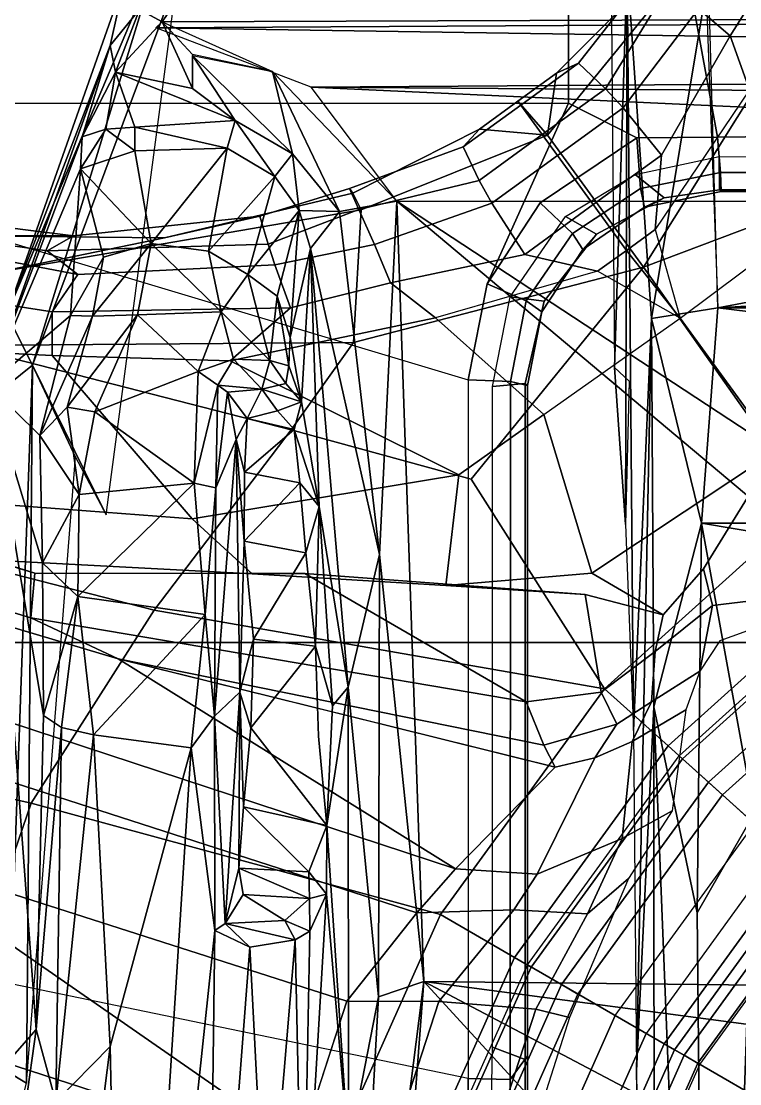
# Model space of a CAD drawing. Extents: x -14.5 to 14.5, y -12.2 to 16.5.
# Drawn here: x -1.69 to -0.916, y 0.532 to 1.675 of the extents above; entities that cross this region are included whole.
import ezdxf

# ---------------------------------------------------------------- set-up
doc = ezdxf.new("R2010")
doc.units = 0
doc.header["$MEASUREMENT"] = 0
for name, color, linetype in [('BASE', 253, 'Continuous'), ('FABRIC', 80, 'Continuous'), ('SEAT-CHASSIS', 253, 'Continuous'), ('SEAT-FRAME', 253, 'Continuous')]:
    doc.layers.add(name, color=color, linetype=linetype)

msp = doc.modelspace()

# ---------------------------------------------------------------- linework, layer by layer
at = {"layer": 'BASE'}
for points in [[(-1.2637, 0.7159, 4.4404), (-12.328, 4.2866, 3.356), (-12.3542, 4.423, 3.4417), (-1.222, 0.7632, 4.5663)], [(-1.5852, 0.9892, 6.0103), (-1.222, 0.7632, 4.5663), (-12.3542, 4.423, 3.4417), (-10.1613, 3.5437, 4.2331)], [(-1.2637, 0.7159, 4.4404), (-1.3389, 0.6206, 4.3723), (-12.3551, 4.1518, 3.3008), (-12.328, 4.2866, 3.356)], [(-1.3935, 0.4528, 4.3723), (-12.4004, 4.0291, 3.2861), (-12.3551, 4.1518, 3.3008), (-1.3389, 0.6206, 4.3723)], [(-1.448, 0.2849, 4.3723), (-12.4358, 3.9033, 3.3008), (-12.4004, 4.0291, 3.2861), (-1.3935, 0.4528, 4.3723)], [(-1.448, 0.2849, 4.3723), (-1.4431, 0.1637, 4.4404), (-12.4931, 3.7783, 3.356), (-12.4358, 3.9033, 3.3008)], [(-1.4372, 0.1008, 4.5663), (-12.5945, 3.6833, 3.4417), (-12.4931, 3.7783, 3.356), (-1.4431, 0.1637, 4.4404)], [(-1.675, 1.0814, 6.3732), (-10.1721, 3.6408, 4.5612), (-10.1351, 3.7122, 4.6754), (-1.7203, 1.0954, 6.5155)], [(-1.4372, 0.1008, 4.5663), (-1.8638, 0.1315, 6.0103), (-10.3036, 3.1057, 4.2331), (-12.5945, 3.6833, 3.4417)], [(-1.675, 1.0814, 6.3732), (-1.6792, 1.0333, 6.2321), (-10.1726, 3.586, 4.4356), (-10.1721, 3.6408, 4.5612)], [(-1.5852, 0.9892, 6.0103), (-10.1613, 3.5437, 4.2331), (-10.1726, 3.586, 4.4356), (-1.6792, 1.0333, 6.2321)], [(-0.9056, 1.6017, 6.638), (-0.9264, 1.6596, 6.6442), (-0.8676, 1.7535, 6.6362), (-0.7933, 1.7979, 6.6151)], [(-0.9264, 1.6596, 6.6442), (-0.9603, 1.6887, 6.6676), (-0.9062, 1.7839, 6.665), (-0.8676, 1.7535, 6.6362)], [(-1.1231, 1.5528, 6.9237), (-0.9915, 1.714, 6.8876), (-1.0054, 1.728, 6.8456), (-1.1133, 1.6196, 6.825)], [(-1.0896, 1.6303, 6.7578), (-1.1133, 1.6196, 6.825), (-1.0054, 1.728, 6.8456), (-1.0094, 1.7327, 6.7811)], [(-1.0896, 1.6303, 6.7578), (-1.0094, 1.7327, 6.7811), (-0.9909, 1.7162, 6.7099), (-1.0607, 1.6027, 6.6925)], [(-1.0415, 1.5823, 6.6704), (-1.0607, 1.6027, 6.6925), (-0.9909, 1.7162, 6.7099), (-0.9603, 1.6887, 6.6676)], [(-0.8529, 1.6774, 7.0036), (-0.9915, 1.714, 6.8876), (-1.1231, 1.5528, 6.9237), (-1.0198, 1.4107, 7.0608)], [(-0.7523, 1.5116, 7.1224), (-0.7429, 1.7124, 7.0473), (-0.8529, 1.6774, 7.0036), (-1.0198, 1.4107, 7.0608)], [(-1.0415, 1.5823, 6.6704), (-0.9603, 1.6887, 6.6676), (-0.9264, 1.6596, 6.6442), (-1.0003, 1.5314, 6.6469)], [(-1.0003, 1.5314, 6.6469), (-0.9264, 1.6596, 6.6442), (-0.9056, 1.6017, 6.638), (-1.0071, 1.4513, 6.6509)], [(-1.1548, 1.5895, 6.825), (-1.1133, 1.6196, 6.825), (-1.0896, 1.6303, 6.7578), (-1.1517, 1.5852, 6.7578)], [(-1.1286, 1.5534, 6.6925), (-1.1517, 1.5852, 6.7578), (-1.0896, 1.6303, 6.7578), (-1.0607, 1.6027, 6.6925)], [(-1.1231, 1.5528, 6.9237), (-1.1133, 1.6196, 6.825), (-1.1548, 1.5895, 6.825), (-1.1231, 1.5528, 6.9237)], [(-1.1286, 1.5534, 6.6925), (-1.0607, 1.6027, 6.6925), (-1.0415, 1.5823, 6.6704), (-1.1122, 1.5309, 6.6704)], [(-1.0071, 1.4513, 6.6509), (-0.98, 1.3559, 6.6776), (-0.8424, 1.4588, 6.6714), (-0.9056, 1.6017, 6.638)], [(-1.1517, 1.5852, 6.7578), (-1.2138, 1.5401, 6.7578), (-1.1963, 1.5593, 6.825), (-1.1548, 1.5895, 6.825)], [(-1.1517, 1.5852, 6.7578), (-1.1286, 1.5534, 6.6925), (-1.1965, 1.504, 6.6925), (-1.2138, 1.5401, 6.7578)], [(-1.1231, 1.5528, 6.9237), (-1.1548, 1.5895, 6.825), (-1.1963, 1.5593, 6.825), (-1.1231, 1.5528, 6.9237)], [(-1.0415, 1.5823, 6.6704), (-1.0003, 1.5314, 6.6469), (-1.0738, 1.478, 6.6469), (-1.1122, 1.5309, 6.6704)], [(-1.336, 1.4955, 6.7811), (-1.3327, 1.4902, 6.8456), (-1.1963, 1.5593, 6.825), (-1.2138, 1.5401, 6.7578)], [(-1.1963, 1.5593, 6.825), (-1.3327, 1.4902, 6.8456), (-1.3237, 1.4726, 6.8876), (-1.1231, 1.5528, 6.9237)], [(-1.0198, 1.4107, 7.0608), (-1.1231, 1.5528, 6.9237), (-1.3237, 1.4726, 6.8876), (-1.3317, 1.3295, 7.0036)], [(-1.1122, 1.5309, 6.6704), (-1.183, 1.4795, 6.6704), (-1.1965, 1.504, 6.6925), (-1.1286, 1.5534, 6.6925)], [(-1.1965, 1.504, 6.6925), (-1.326, 1.4727, 6.7099), (-1.336, 1.4955, 6.7811), (-1.2138, 1.5401, 6.7578)], [(-1.1122, 1.5309, 6.6704), (-1.0738, 1.478, 6.6469), (-1.1473, 1.4245, 6.6469), (-1.183, 1.4795, 6.6704)], [(-1.0738, 1.478, 6.6469), (-1.0003, 1.5314, 6.6469), (-1.0071, 1.4513, 6.6509), (-1.0381, 1.4288, 6.6509)], [(-0.8402, 1.1564, 7.2603), (-0.5822, 1.3054, 7.2603), (-0.7523, 1.5116, 7.1224), (-1.0198, 1.4107, 7.0608)], [(-1.3093, 1.4351, 6.6676), (-1.326, 1.4727, 6.7099), (-1.1965, 1.504, 6.6925), (-1.183, 1.4795, 6.6704)], [(-1.3237, 1.4726, 6.8876), (-1.3327, 1.4902, 6.8456), (-1.5353, 1.4422, 6.831), (-1.717, 1.4051, 6.858)], [(-1.336, 1.4955, 6.7811), (-1.4326, 1.4656, 6.7529), (-1.5353, 1.4422, 6.831), (-1.3327, 1.4902, 6.8456)], [(-1.4237, 1.4356, 6.6848), (-1.4326, 1.4656, 6.7529), (-1.336, 1.4955, 6.7811), (-1.326, 1.4727, 6.7099)], [(-1.1473, 1.4245, 6.6469), (-1.2921, 1.3939, 6.6442), (-1.3093, 1.4351, 6.6676), (-1.183, 1.4795, 6.6704)], [(-1.0381, 1.4288, 6.6509), (-1.0691, 1.4063, 6.6509), (-1.1473, 1.4245, 6.6469), (-1.0738, 1.478, 6.6469)], [(-1.6332, 1.4444, 6.7236), (-1.8684, 1.4737, 6.6973), (-1.8736, 1.4707, 6.7435), (-1.7456, 1.4444, 6.7875)], [(-1.8507, 1.456, 6.6449), (-1.8684, 1.4737, 6.6973), (-1.6332, 1.4444, 6.7236), (-1.6616, 1.4282, 6.674)], [(-1.3237, 1.4726, 6.8876), (-1.717, 1.4051, 6.858), (-1.7533, 1.3264, 6.9168), (-1.3317, 1.3295, 7.0036)], [(-1.6332, 1.4444, 6.7236), (-1.7456, 1.4444, 6.7875), (-1.5353, 1.4422, 6.831), (-1.4326, 1.4656, 6.7529)], [(-1.4237, 1.4356, 6.6848), (-1.6616, 1.4282, 6.674), (-1.6332, 1.4444, 6.7236), (-1.4326, 1.4656, 6.7529)], [(-1.3093, 1.4351, 6.6676), (-1.4166, 1.4131, 6.665), (-1.4237, 1.4356, 6.6848), (-1.326, 1.4727, 6.7099)], [(-1.6286, 1.403, 6.6425), (-1.8616, 1.4472, 6.6204), (-1.8507, 1.456, 6.6449), (-1.6616, 1.4282, 6.674)], [(-0.8765, 1.2134, 6.6877), (-0.98, 1.3559, 6.6776), (-0.8424, 1.4588, 6.6714), (-0.6961, 1.3569, 6.6622)], [(-1.8751, 1.3969, 6.5663), (-1.8616, 1.4472, 6.6204), (-1.6286, 1.403, 6.6425), (-1.6564, 1.3628, 6.605)], [(-1.5353, 1.4422, 6.831), (-1.7456, 1.4444, 6.7875), (-1.7926, 1.4286, 6.8235), (-1.717, 1.4051, 6.858)], [(-1.0071, 1.4513, 6.6509), (-1.0071, 1.4513, 6.6509), (-0.98, 1.3559, 6.6776), (-1.0381, 1.4288, 6.6509)], [(-1.6286, 1.403, 6.6425), (-1.6616, 1.4282, 6.674), (-1.4237, 1.4356, 6.6848), (-1.4166, 1.4131, 6.665)], [(-1.3996, 1.367, 6.6362), (-1.4166, 1.4131, 6.665), (-1.3093, 1.4351, 6.6676), (-1.2921, 1.3939, 6.6442)], [(-1.0691, 1.4063, 6.6509), (-1.2434, 1.3562, 6.638), (-1.2921, 1.3939, 6.6442), (-1.1473, 1.4245, 6.6469)], [(-1.0381, 1.4288, 6.6509), (-0.98, 1.3559, 6.6776), (-1.0691, 1.4063, 6.6509)], [(-1.3996, 1.367, 6.6362), (-1.6564, 1.3628, 6.605), (-1.6286, 1.403, 6.6425), (-1.4166, 1.4131, 6.665)], [(-1.0198, 1.4107, 7.0608), (-1.3317, 1.3295, 7.0036), (-1.399, 1.2357, 7.0473), (-1.2051, 1.1826, 7.1224)], [(-1.0198, 1.4107, 7.0608), (-1.2051, 1.1826, 7.1224), (-1.0616, 0.957, 7.2603), (-0.8402, 1.1564, 7.2603)], [(-1.8648, 1.326, 6.5461), (-1.8751, 1.3969, 6.5663), (-1.6564, 1.3628, 6.605), (-1.6562, 1.3158, 6.5882)], [(-1.2434, 1.3562, 6.638), (-1.1271, 1.252, 6.6714), (-0.98, 1.3559, 6.6776), (-1.0691, 1.4063, 6.6509)], [(-1.4647, 1.31, 6.6151), (-1.3996, 1.367, 6.6362), (-1.2921, 1.3939, 6.6442), (-1.2434, 1.3562, 6.638)], [(-1.4647, 1.31, 6.6151), (-1.6562, 1.3158, 6.5882), (-1.6564, 1.3628, 6.605), (-1.3996, 1.367, 6.6362)], [(-1.2184, 1.1874, 6.658), (-1.4647, 1.31, 6.6151), (-1.2434, 1.3562, 6.638), (-1.1271, 1.252, 6.6714)], [(-1.0754, 1.0813, 6.6622), (-1.1271, 1.252, 6.6714), (-0.98, 1.3559, 6.6776), (-0.8765, 1.2134, 6.6877)], [(-1.399, 1.2357, 7.0473), (-1.3317, 1.3295, 7.0036), (-1.7533, 1.3264, 6.9168)], [(-1.5057, 1.1397, 6.5896), (-1.7533, 1.1584, 6.5345), (-1.8648, 1.326, 6.5461), (-1.6562, 1.3158, 6.5882)], [(-1.399, 1.2357, 7.0473), (-1.7533, 1.3264, 6.9168), (-1.8056, 1.1079, 7.0339), (-1.5466, 1.0416, 7.1126)], [(-1.2184, 1.1874, 6.658), (-1.5057, 1.1397, 6.5896), (-1.6562, 1.3158, 6.5882), (-1.4647, 1.31, 6.6151)], [(-1.0754, 1.0813, 6.6622), (-1.2323, 1.068, 6.637), (-1.2184, 1.1874, 6.658), (-1.1271, 1.252, 6.6714)], [(-1.5466, 1.0416, 7.1126), (-1.0616, 0.957, 7.2603), (-1.2051, 1.1826, 7.1224), (-1.399, 1.2357, 7.0473)], [(-0.9549, 1.0862, 6.5743), (-0.9983, 1.0364, 6.5287), (-1.0754, 1.0813, 6.6622), (-0.8765, 1.2134, 6.6877)], [(-0.7754, 1.0672, 6.4326), (-0.9452, 1.0466, 6.4998), (-0.9549, 1.0862, 6.5743), (-0.8765, 1.2134, 6.6877)], [(-1.4408, 1.0805, 6.5593), (-1.5057, 1.1397, 6.5896), (-1.2184, 1.1874, 6.658), (-1.2323, 1.068, 6.637)], [(-1.4408, 1.0805, 6.5593), (-1.7203, 1.0954, 6.5155), (-1.7533, 1.1584, 6.5345), (-1.5057, 1.1397, 6.5896)], [(-1.0616, 0.957, 7.2603), (-0.9931, 0.8954, 7.4121), (-0.786, 1.0818, 7.4121), (-0.8402, 1.1564, 7.2603)], [(-1.6789, 0.8337, 7.1508), (-1.5466, 1.0416, 7.1126), (-1.8056, 1.1079, 7.0339), (-1.9523, 0.895, 7.085)], [(-1.4408, 1.0805, 6.5593), (-1.3842, 1.0811, 6.4327), (-1.675, 1.0814, 6.3732), (-1.7203, 1.0954, 6.5155)], [(-1.146, 0.943, 6.3801), (-1.6792, 1.0333, 6.2321), (-1.675, 1.0814, 6.3732), (-1.3842, 1.0811, 6.4327)], [(-1.3842, 1.0811, 6.4327), (-1.4408, 1.0805, 6.5593), (-1.2323, 1.068, 6.637), (-1.0825, 1.0583, 6.5611)], [(-1.146, 0.943, 6.3801), (-1.3842, 1.0811, 6.4327), (-1.0825, 1.0583, 6.5611), (-1.0652, 0.9533, 6.406)], [(-0.9983, 1.0364, 6.5287), (-1.0825, 1.0583, 6.5611), (-1.2323, 1.068, 6.637), (-1.0754, 1.0813, 6.6622)], [(-0.9549, 1.0862, 6.5743), (-0.9452, 1.0466, 6.4998), (-1.0069, 0.9971, 6.4631), (-0.9983, 1.0364, 6.5287)], [(-0.9931, 0.8954, 7.4121), (-0.9777, 0.8815, 7.4967), (-0.7738, 1.0651, 7.4967), (-0.786, 1.0818, 7.4121)], [(-0.9812, 0.8847, 6.4892), (-0.7765, 1.0688, 6.4892), (-0.6746, 0.9331, 1.6194), (-0.8548, 0.7709, 1.6194)], [(-0.7738, 1.0651, 7.4967), (-0.9777, 0.8815, 7.4967), (-0.9497, 0.8564, 8.5731), (-0.7517, 1.0347, 8.5731)], [(-0.9376, 1.0085, 6.3886), (-0.9589, 0.9758, 6.3257), (-0.9452, 1.0466, 6.4998), (-0.7754, 1.0672, 6.4326)], [(-0.9983, 1.0364, 6.5287), (-1.0069, 0.9971, 6.4631), (-1.0652, 0.9533, 6.406), (-1.0825, 1.0583, 6.5611)], [(-1.5466, 1.0416, 7.1126), (-1.6789, 0.8337, 7.1508), (-1.2382, 0.7139, 7.2603), (-1.0616, 0.957, 7.2603)], [(-0.9589, 0.9758, 6.3257), (-1.0111, 0.9429, 6.243), (-1.0069, 0.9971, 6.4631), (-0.9452, 1.0466, 6.4998)], [(-1.5852, 0.9892, 6.0103), (-1.6792, 1.0333, 6.2321), (-1.146, 0.943, 6.3801), (-1.127, 0.8962, 6.148)], [(-0.9497, 0.8564, 8.5731), (-0.9346, 0.8427, 8.6188), (-0.7397, 1.0182, 8.6188), (-0.7517, 1.0347, 8.5731)], [(-0.9346, 0.8427, 8.6188), (-0.9001, 0.8116, 8.6376), (-0.7124, 0.9806, 8.6376), (-0.7397, 1.0182, 8.6188)], [(-1.0484, 0.919, 6.2121), (-1.0652, 0.9533, 6.406), (-1.0069, 0.9971, 6.4631), (-1.0111, 0.9429, 6.243)], [(-1.35, 0.9309, 5.9211), (-1.1149, 0.8726, 5.8318), (-1.222, 0.7632, 4.5663), (-1.5852, 0.9892, 6.0103)], [(-1.5852, 0.9892, 6.0103), (-1.127, 0.8962, 6.148), (-1.1149, 0.8726, 5.8318)], [(-1.0111, 0.9429, 6.243), (-0.9589, 0.9758, 6.3257), (-0.9741, 0.9344, 5.9654), (-1.0317, 0.9001, 5.8184)], [(-1.2382, 0.7139, 7.2603), (-1.1584, 0.6678, 7.4121), (-0.9931, 0.8954, 7.4121), (-1.0616, 0.957, 7.2603)], [(-1.0484, 0.919, 6.2121), (-1.127, 0.8962, 6.148), (-1.146, 0.943, 6.3801), (-1.0652, 0.9533, 6.406)], [(-1.0111, 0.9429, 6.243), (-1.0317, 0.9001, 5.8184), (-1.072, 0.8827, 5.8356), (-1.0484, 0.919, 6.2121)], [(-1.0426, 0.796, 4.5214), (-1.0317, 0.9001, 5.8184), (-0.9741, 0.9344, 5.9654), (-0.9889, 0.8255, 4.4713)], [(-1.127, 0.8962, 6.148), (-1.0484, 0.919, 6.2121), (-1.072, 0.8827, 5.8356), (-1.1149, 0.8726, 5.8318)], [(-1.6789, 0.8337, 7.1508), (-1.9523, 0.895, 7.085), (-2.0197, 0.7853, 7.0973), (-1.7255, 0.6986, 7.1668)], [(-1.1584, 0.6678, 7.4121), (-1.1405, 0.6574, 7.4967), (-0.9777, 0.8815, 7.4967), (-0.9931, 0.8954, 7.4121)], [(-1.0426, 0.796, 4.5214), (-1.134, 0.7575, 4.5476), (-1.072, 0.8827, 5.8356), (-1.0317, 0.9001, 5.8184)], [(-1.072, 0.8827, 5.8356), (-1.134, 0.7575, 4.5476), (-1.222, 0.7632, 4.5663), (-1.1149, 0.8726, 5.8318)], [(-0.9812, 0.8847, 6.4892), (-0.8548, 0.7709, 1.6194), (-0.9973, 0.5747, 1.6194), (-1.1446, 0.6598, 6.4892)], [(-1.1405, 0.6574, 7.4967), (-1.1079, 0.6386, 8.5731), (-0.9497, 0.8564, 8.5731), (-0.9777, 0.8815, 7.4967)], [(-1.1079, 0.6386, 8.5731), (-1.0903, 0.6284, 8.6188), (-0.9346, 0.8427, 8.6188), (-0.9497, 0.8564, 8.5731)], [(-1.0903, 0.6284, 8.6188), (-1.0501, 0.6052, 8.6376), (-0.9001, 0.8116, 8.6376), (-0.9346, 0.8427, 8.6188)], [(-1.7255, 0.6986, 7.1668), (-1.3589, 0.4443, 7.2603), (-1.2382, 0.7139, 7.2603), (-1.6789, 0.8337, 7.1508)], [(-1.0426, 0.796, 4.5214), (-0.9889, 0.8255, 4.4713), (-1.0357, 0.7526, 4.3248), (-1.0799, 0.7147, 4.3258)], [(-1.0169, 0.5861, 8.6376), (-1.0501, 0.6052, 8.6376), (-0.9001, 0.8116, 8.6376), (-0.8717, 0.7861, 8.6376)], [(-1.0799, 0.7147, 4.3258), (-1.1593, 0.7192, 4.4426), (-1.134, 0.7575, 4.5476), (-1.0426, 0.796, 4.5214)], [(-0.976, 0.5625, 8.618), (-0.8365, 0.7544, 8.618), (-0.8717, 0.7861, 8.6376), (-1.0169, 0.5861, 8.6376)], [(-0.8548, 0.7709, 1.6194), (-0.8453, 0.7623, 1.5908), (-0.9863, 0.5684, 1.5908), (-0.9973, 0.5747, 1.6194)], [(-1.222, 0.7632, 4.5663), (-1.134, 0.7575, 4.5476), (-1.1593, 0.7192, 4.4426), (-1.2637, 0.7159, 4.4404)], [(-0.8453, 0.7623, 1.5908), (-0.8238, 0.7429, 1.5791), (-0.9611, 0.5539, 1.5791), (-0.9863, 0.5684, 1.5908)], [(-1.1355, 0.6121, 4.2679), (-1.0799, 0.7147, 4.3258), (-1.0357, 0.7526, 4.3248), (-1.0993, 0.603, 4.2047)], [(-0.959, 0.5527, 8.5707), (-0.822, 0.7413, 8.5707), (-0.8365, 0.7544, 8.618), (-0.976, 0.5625, 8.618)], [(-0.7558, 0.6817, 1.5791), (-0.8819, 0.5081, 1.5791), (-0.9611, 0.5539, 1.5791), (-0.8238, 0.7429, 1.5791)], [(-1.3589, 0.4443, 7.2603), (-1.2712, 0.4158, 7.4121), (-1.1584, 0.6678, 7.4121), (-1.2382, 0.7139, 7.2603)], [(-1.3389, 0.6206, 4.3723), (-1.2637, 0.7159, 4.4404), (-1.1593, 0.7192, 4.4426), (-1.2399, 0.6203, 4.3635)], [(-1.0799, 0.7147, 4.3258), (-1.1355, 0.6121, 4.2679), (-1.2399, 0.6203, 4.3635), (-1.1593, 0.7192, 4.4426)], [(-1.3589, 0.4443, 7.2603), (-1.7255, 0.6986, 7.1668), (-1.8066, 0.4491, 7.1668), (-1.3589, 0.4443, 7.2603)], [(-1.2712, 0.4158, 7.4121), (-1.2515, 0.4094, 7.4967), (-1.1405, 0.6574, 7.4967), (-1.1584, 0.6678, 7.4121)], [(-1.256, 0.4109, 6.4892), (-1.1446, 0.6598, 6.4892), (-0.9973, 0.5747, 1.6194), (-1.0948, 0.3557, 1.6194)], [(-1.1405, 0.6574, 7.4967), (-1.2515, 0.4094, 7.4967), (-1.2163, 0.3952, 8.5731), (-1.1079, 0.6386, 8.5731)], [(-1.2163, 0.3952, 8.5731), (-1.1969, 0.3889, 8.6188), (-1.0903, 0.6284, 8.6188), (-1.1079, 0.6386, 8.5731)], [(-1.3267, 0.3531, 4.3635), (-1.407, 0.4111, 4.3723), (-1.3389, 0.6206, 4.3723), (-1.2399, 0.6203, 4.3635)], [(-1.3267, 0.3531, 4.3635), (-1.2399, 0.6203, 4.3635), (-1.1355, 0.6121, 4.2679), (-1.2375, 0.2984, 4.2679)], [(-1.1969, 0.3889, 8.6188), (-1.1528, 0.3746, 8.6376), (-1.0501, 0.6052, 8.6376), (-1.0903, 0.6284, 8.6188)], [(-1.201, 0.2839, 4.2047), (-1.2375, 0.2984, 4.2679), (-1.1355, 0.6121, 4.2679), (-1.0993, 0.603, 4.2047)], [(-1.1528, 0.3746, 8.6376), (-1.1164, 0.3627, 8.6376), (-1.0169, 0.5861, 8.6376), (-1.0501, 0.6052, 8.6376)], [(-1.0714, 0.3481, 8.618), (-0.976, 0.5625, 8.618), (-1.0169, 0.5861, 8.6376), (-1.1164, 0.3627, 8.6376)], [(-0.9973, 0.5747, 1.6194), (-0.9863, 0.5684, 1.5908), (-1.0827, 0.3518, 1.5908), (-1.0948, 0.3557, 1.6194)], [(-0.9863, 0.5684, 1.5908), (-0.9611, 0.5539, 1.5791), (-1.0551, 0.3428, 1.5791), (-1.0827, 0.3518, 1.5908)], [(-1.0528, 0.3421, 8.5707), (-0.959, 0.5527, 8.5707), (-0.976, 0.5625, 8.618), (-1.0714, 0.3481, 8.618)], [(-0.9681, 0.3146, 1.5791), (-1.0551, 0.3428, 1.5791), (-0.9611, 0.5539, 1.5791), (-0.8819, 0.5081, 1.5791)]]:
    msp.add_3dface(points, dxfattribs=at)
at = {"layer": 'FABRIC'}
for points in [[(-8.9334, 2.4369, 19.7693), (-9.103, 1.0067, 19.8925), (9.103, 1.0067, 19.8925), (8.9334, 2.4369, 19.7693)], [(-9.1419, -0.2199, 20), (9.1419, -0.2199, 20), (9.103, 1.0067, 19.8925), (-9.103, 1.0067, 19.8925)]]:
    msp.add_3dface(points, dxfattribs=at)
at = {"layer": 'SEAT-CHASSIS'}
for points in [[(-1.7051, 1.3603, 12.4118), (-1.6776, 1.3052, 12.4459), (-1.5431, 1.7427, 12.3786)], [(-1.7051, 1.3603, 12.4118), (-1.5431, 1.7427, 12.3786), (-1.5779, 1.7203, 12.352)], [(-1.5218, 1.7216, 12.3894), (-1.5431, 1.7427, 12.3786), (-1.6776, 1.3052, 12.4459)], [(-1.7051, 1.3603, 12.4118), (-1.5779, 1.7203, 12.352), (-1.5939, 1.6494, 12.0894)], [(-1.5218, 1.7216, 12.3894), (-1.6776, 1.3052, 12.4459), (-1.5981, 1.144, 12.4695)], [(-1.5939, 1.6494, 12.0894), (-1.5779, 1.7203, 12.352), (-1.5622, 1.6882, 12.0792)], [(-1.5148, 1.7088, 12.0908), (-1.538, 1.6748, 12.0634), (-1.5622, 1.6882, 12.0792)], [(-1.5148, 1.7088, 12.0908), (1.5305, 1.686, 12.0642), (-1.538, 1.6748, 12.0634)], [(-1.5622, 1.6882, 12.0792), (-1.5882, 1.6206, 12.0639), (-1.5939, 1.6494, 12.0894)], [(-1.5622, 1.6882, 12.0792), (-1.538, 1.6748, 12.0634), (-1.5882, 1.6206, 12.0639)], [(-1.5445, 1.6683, 12.0616), (1.5305, 1.686, 12.0642), (1.4208, 1.6233, 12.0609)], [(-1.538, 1.6748, 12.0634), (1.5305, 1.686, 12.0642), (-1.5445, 1.6683, 12.0616)], [(-1.5882, 1.6206, 12.0639), (-1.538, 1.6748, 12.0634), (-1.5051, 1.603, 12.0543)], [(-1.538, 1.6748, 12.0634), (-1.4191, 1.6213, 12.0608), (-1.5051, 1.6395, 12.0609)], [(-1.5051, 1.6395, 12.0609), (-1.5051, 1.603, 12.0543), (-1.538, 1.6748, 12.0634)], [(1.4208, 1.6233, 12.0609), (-1.3776, 1.6044, 12.0608), (-1.5445, 1.6683, 12.0616)], [(-1.725, 1.2839, 12.1054), (-1.5939, 1.6494, 12.0894), (-1.624, 1.551, 12.0444)], [(-1.5939, 1.6494, 12.0894), (-1.725, 1.2839, 12.1054), (-1.7051, 1.3603, 12.4118)], [(-1.5939, 1.6494, 12.0894), (-1.5882, 1.6206, 12.0639), (-1.624, 1.551, 12.0444)], [(-1.3977, 1.5327, 12.0373), (-1.5051, 1.6386, 12.0607), (-1.4191, 1.6213, 12.0608)], [(-1.5051, 1.6386, 12.0607), (-1.4592, 1.5685, 12.0379), (-1.5051, 1.603, 12.0543)], [(-1.3977, 1.5327, 12.0373), (-1.4592, 1.5685, 12.0379), (-1.5051, 1.6386, 12.0607)], [(-1.5984, 1.5592, 12.0283), (-1.624, 1.551, 12.0444), (-1.5882, 1.6206, 12.0639)], [(-1.5882, 1.6206, 12.0639), (-1.5674, 1.5615, 12.026), (-1.5984, 1.5592, 12.0283)], [(-1.5882, 1.6206, 12.0639), (-1.4592, 1.5685, 12.0379), (-1.5674, 1.5615, 12.026)], [(-1.5051, 1.603, 12.0543), (-1.4592, 1.5685, 12.0379), (-1.5882, 1.6206, 12.0639)], [(-1.2852, 1.4818, 12.0608), (-1.3468, 1.4708, 12.0425), (-1.4191, 1.6213, 12.0608)], [(-1.3977, 1.5327, 12.0373), (-1.4191, 1.6213, 12.0608), (-1.3468, 1.4708, 12.0425)], [(-1.3776, 1.6044, 12.0608), (1.4208, 1.6233, 12.0609), (1.3913, 1.5848, 12.0583)], [(1.3913, 1.5848, 12.0583), (1.3129, 1.4802, 12.059), (-1.3776, 1.6044, 12.0608)], [(-1.2852, 1.4818, 12.0608), (-1.3776, 1.6044, 12.0608), (1.3129, 1.4802, 12.059)], [(-1.5674, 1.5615, 12.026), (-1.4592, 1.5685, 12.0379), (-1.468, 1.5387, 11.9984)], [(-1.4592, 1.5685, 12.0379), (-1.4166, 1.5082, 11.9977), (-1.468, 1.5387, 11.9984)], [(-1.4166, 1.5082, 11.9977), (-1.4592, 1.5685, 12.0379), (-1.3977, 1.5327, 12.0373)], [(-1.6257, 1.5165, 11.9822), (-1.5984, 1.5592, 12.0283), (-1.5674, 1.5361, 11.9715)], [(-1.5984, 1.5592, 12.0283), (-1.6257, 1.5165, 11.9822), (-1.624, 1.551, 12.0444)], [(-1.5674, 1.5615, 12.026), (-1.5674, 1.5361, 11.9715), (-1.5984, 1.5592, 12.0283)], [(-1.5674, 1.5361, 11.9715), (-1.5674, 1.5615, 12.026), (-1.468, 1.5387, 11.9984)], [(-1.725, 1.2839, 12.1054), (-1.624, 1.551, 12.0444), (-1.6257, 1.5165, 11.9822)], [(-1.6257, 1.5165, 11.9822), (-1.5674, 1.5361, 11.9715), (-1.5498, 1.4362, 11.3064)], [(-1.5674, 1.5361, 11.9715), (-1.468, 1.5387, 11.9984), (-1.5498, 1.4362, 11.3064)], [(-1.468, 1.5387, 11.9984), (-1.488, 1.428, 11.3097), (-1.5498, 1.4362, 11.3064)], [(-1.4166, 1.5082, 11.9977), (-1.488, 1.428, 11.3097), (-1.468, 1.5387, 11.9984)], [(-1.4166, 1.5082, 11.9977), (-1.3977, 1.5327, 12.0373), (-1.3903, 1.4716, 11.9937)], [(-1.3468, 1.4708, 12.0425), (-1.3903, 1.4716, 11.9937), (-1.3977, 1.5327, 12.0373)], [(-1.6257, 1.5165, 11.9822), (-1.6365, 1.3588, 11.2606), (-1.725, 1.2839, 12.1054)], [(-1.6011, 1.4216, 11.3146), (-1.6365, 1.3588, 11.2606), (-1.6257, 1.5165, 11.9822)], [(-1.6011, 1.4216, 11.3146), (-1.6257, 1.5165, 11.9822), (-1.5498, 1.4362, 11.3064)], [(-1.4166, 1.5082, 11.9977), (-1.4458, 1.4029, 11.3132), (-1.488, 1.428, 11.3097)], [(-1.4166, 1.5082, 11.9977), (-1.3903, 1.4716, 11.9937), (-1.4458, 1.4029, 11.3132)], [(-1.3037, 1.1015, 12.0451), (-1.3468, 1.4708, 12.0425), (-1.2852, 1.4818, 12.0608)], [(-1.3037, 1.1015, 12.0451), (-1.2852, 1.4818, 12.0608), (-1.2562, 0.642, 12.0589)], [(1.3129, 1.4802, 12.059), (-0.0698, 0.6839, 12.0609), (-1.2852, 1.4818, 12.0608)], [(-0.2719, 0.6313, 12.0609), (-1.2562, 0.642, 12.0589), (-1.2852, 1.4818, 12.0608)], [(-0.2719, 0.6313, 12.0609), (-1.2852, 1.4818, 12.0608), (-0.0698, 0.6839, 12.0609)], [(-1.414, 1.3795, 11.3836), (-1.4458, 1.4029, 11.3132), (-1.3903, 1.4716, 11.9937)], [(-1.414, 1.3795, 11.3836), (-1.3903, 1.4716, 11.9937), (-1.3999, 1.335, 11.3901)], [(-1.3903, 1.4716, 11.9937), (-1.3781, 1.4308, 11.9891), (-1.3999, 1.335, 11.3901)], [(-1.3903, 1.4716, 11.9937), (-1.3468, 1.4708, 12.0425), (-1.3781, 1.4308, 11.9891)], [(-1.3037, 1.1015, 12.0451), (-1.3781, 1.4308, 11.9891), (-1.3468, 1.4708, 12.0425)], [(-1.6129, 1.3581, 11.1842), (-1.6011, 1.4216, 11.3146), (-1.5498, 1.4362, 11.3064)], [(-1.5498, 1.4362, 11.3064), (-1.5644, 1.3595, 11.1606), (-1.6129, 1.3581, 11.1842)], [(-1.5498, 1.4362, 11.3064), (-1.4742, 1.3625, 11.1889), (-1.5644, 1.3595, 11.1606)], [(-1.4742, 1.3625, 11.1889), (-1.5498, 1.4362, 11.3064), (-1.488, 1.428, 11.3097)], [(-1.3781, 1.4308, 11.9891), (-1.388, 1.2657, 11.5243), (-1.3999, 1.335, 11.3901)], [(-1.388, 1.2657, 11.5243), (-1.3781, 1.4308, 11.9891), (-1.3687, 1.1531, 11.6866)], [(-1.3781, 1.4308, 11.9891), (-1.3375, 0.9586, 11.9857), (-1.3687, 1.1531, 11.6866)], [(-1.3781, 1.4308, 11.9891), (-1.3037, 1.1015, 12.0451), (-1.3375, 0.9586, 11.9857)], [(-1.6365, 1.3588, 11.2606), (-1.6011, 1.4216, 11.3146), (-1.6129, 1.3581, 11.1842)], [(-1.4458, 1.4029, 11.3132), (-1.4742, 1.3625, 11.1889), (-1.488, 1.428, 11.3097)], [(-1.4458, 1.4029, 11.3132), (-1.4221, 1.3104, 11.202), (-1.4742, 1.3625, 11.1889)], [(-1.4221, 1.3104, 11.202), (-1.4458, 1.4029, 11.3132), (-1.414, 1.3795, 11.3836)], [(-1.4221, 1.3104, 11.202), (-1.414, 1.3795, 11.3836), (-1.4014, 1.3044, 11.2971)], [(-1.414, 1.3795, 11.3836), (-1.4003, 1.3361, 11.39), (-1.4014, 1.3044, 11.2971)], [(-1.5644, 1.3595, 11.1606), (-1.4742, 1.3625, 11.1889), (-1.499, 1.2983, 11.1033)], [(-1.4742, 1.3625, 11.1889), (-1.461, 1.3117, 11.1443), (-1.499, 1.2983, 11.1033)], [(-1.4742, 1.3625, 11.1889), (-1.4221, 1.3104, 11.202), (-1.461, 1.3117, 11.1443)], [(-1.6694, 1.2294, 11.1137), (-1.725, 1.2839, 12.1054), (-1.6365, 1.3588, 11.2606)], [(-1.6776, 1.3052, 12.4459), (-1.7051, 1.3603, 12.4118), (-1.7034, 1.2845, 12.4261)], [(-1.6694, 1.2294, 11.1137), (-1.6365, 1.3588, 11.2606), (-1.6129, 1.3581, 11.1842)], [(-1.6129, 1.3581, 11.1842), (-1.6403, 1.26, 11.0905), (-1.6694, 1.2294, 11.1137)], [(-1.6403, 1.26, 11.0905), (-1.6129, 1.3581, 11.1842), (-1.5644, 1.3595, 11.1606)], [(-1.6403, 1.26, 11.0905), (-1.5644, 1.3595, 11.1606), (-1.6104, 1.2551, 11.0675)], [(-1.499, 1.2983, 11.1033), (-1.6104, 1.2551, 11.0675), (-1.5644, 1.3595, 11.1606)], [(-1.4014, 1.3044, 11.2971), (-1.3999, 1.335, 11.3901), (-1.388, 1.2657, 11.5243)], [(-1.6841, 0.5326, 12.3706), (-1.6776, 1.3052, 12.4459), (-1.7046, 0.5449, 12.3556)], [(-1.7034, 1.2845, 12.4261), (-1.7046, 0.5449, 12.3556), (-1.6776, 1.3052, 12.4459)], [(-1.6841, 0.5326, 12.3706), (-1.6311, 1.2063, 12.4584), (-1.6776, 1.3052, 12.4459)], [(-1.5981, 1.144, 12.4695), (-1.6776, 1.3052, 12.4459), (-1.6311, 1.2063, 12.4584)], [(-1.478, 1.2837, 11.1107), (-1.499, 1.2983, 11.1033), (-1.461, 1.3117, 11.1443)], [(-1.4305, 1.2793, 11.2268), (-1.478, 1.2837, 11.1107), (-1.461, 1.3117, 11.1443)], [(-1.4221, 1.3104, 11.202), (-1.4305, 1.2793, 11.2268), (-1.461, 1.3117, 11.1443)], [(-1.4305, 1.2793, 11.2268), (-1.4221, 1.3104, 11.202), (-1.4048, 1.2857, 11.2949)], [(-1.4014, 1.3044, 11.2971), (-1.4048, 1.2857, 11.2949), (-1.4221, 1.3104, 11.202)], [(-1.4048, 1.2857, 11.2949), (-1.4014, 1.3044, 11.2971), (-1.388, 1.2657, 11.5243)], [(-1.499, 1.2983, 11.1033), (-1.5033, 1.1781, 11.0223), (-1.6104, 1.2551, 11.0675)], [(-1.499, 1.2983, 11.1033), (-1.478, 1.2837, 11.1107), (-1.5033, 1.1781, 11.0223)], [(-1.7322, 0.5237, 12.1538), (-1.725, 1.2839, 12.1054), (-1.6736, 0.5904, 11.1661)], [(-1.6736, 0.5904, 11.1661), (-1.725, 1.2839, 12.1054), (-1.6658, 0.9282, 11.0424)], [(-1.6658, 0.9282, 11.0424), (-1.725, 1.2839, 12.1054), (-1.6668, 1.0925, 11.0501)], [(-1.6668, 1.0925, 11.0501), (-1.725, 1.2839, 12.1054), (-1.6694, 1.2294, 11.1137)], [(-1.5033, 1.1781, 11.0223), (-1.478, 1.2837, 11.1107), (-1.4802, 1.1731, 11.0397)], [(-1.4676, 1.2763, 11.1493), (-1.4802, 1.1731, 11.0397), (-1.478, 1.2837, 11.1107)], [(-1.478, 1.2837, 11.1107), (-1.4305, 1.2793, 11.2268), (-1.4676, 1.2763, 11.1493)], [(-1.4305, 1.2793, 11.2268), (-1.4048, 1.2857, 11.2949), (-1.388, 1.2657, 11.5243)], [(-1.4802, 1.1731, 11.0397), (-1.4676, 1.2763, 11.1493), (-1.4582, 1.2252, 11.5455)], [(-1.4676, 1.2763, 11.1493), (-1.4305, 1.2793, 11.2268), (-1.4462, 1.2477, 11.5107)], [(-1.4676, 1.2763, 11.1493), (-1.4462, 1.2477, 11.5107), (-1.4582, 1.2252, 11.5455)], [(-1.4305, 1.2793, 11.2268), (-1.4138, 1.2561, 11.4634), (-1.4462, 1.2477, 11.5107)], [(-1.388, 1.2657, 11.5243), (-1.4138, 1.2561, 11.4634), (-1.4305, 1.2793, 11.2268)], [(-1.6694, 1.2294, 11.1137), (-1.6403, 1.26, 11.0905), (-1.6272, 1.166, 11.0252)], [(-1.6272, 1.166, 11.0252), (-1.6403, 1.26, 11.0905), (-1.6104, 1.2551, 11.0675)], [(-1.4138, 1.2561, 11.4634), (-1.388, 1.2657, 11.5243), (-1.3959, 1.2359, 11.5536)], [(-1.3687, 1.1531, 11.6866), (-1.3959, 1.2359, 11.5536), (-1.388, 1.2657, 11.5243)], [(-1.6104, 1.2551, 11.0675), (-1.5033, 1.1781, 11.0223), (-1.6272, 1.166, 11.0252)], [(-1.4462, 1.2477, 11.5107), (-1.4493, 1.1902, 11.6145), (-1.4582, 1.2252, 11.5455)], [(-1.4462, 1.2477, 11.5107), (-1.3959, 1.2359, 11.5536), (-1.4493, 1.1902, 11.6145)], [(-1.4138, 1.2561, 11.4634), (-1.3959, 1.2359, 11.5536), (-1.4462, 1.2477, 11.5107)], [(-1.3959, 1.2359, 11.5536), (-1.3897, 1.1785, 11.6324), (-1.4493, 1.1902, 11.6145)], [(-1.3687, 1.1531, 11.6866), (-1.3897, 1.1785, 11.6324), (-1.3959, 1.2359, 11.5536)], [(-1.6668, 1.0925, 11.0501), (-1.6694, 1.2294, 11.1137), (-1.6272, 1.166, 11.0252)], [(-1.4582, 1.2252, 11.5455), (-1.4544, 0.9532, 11.6891), (-1.4814, 0.9275, 11.004)], [(-1.4582, 1.2252, 11.5455), (-1.4814, 0.9275, 11.004), (-1.4802, 1.1731, 11.0397)], [(-1.4497, 1.1159, 11.6732), (-1.4544, 0.9532, 11.6891), (-1.4582, 1.2252, 11.5455)], [(-1.4493, 1.1902, 11.6145), (-1.4497, 1.1159, 11.6732), (-1.4582, 1.2252, 11.5455)], [(-1.4497, 1.1159, 11.6732), (-1.4493, 1.1902, 11.6145), (-1.3897, 1.1785, 11.6324)], [(-1.6288, 1.0562, 10.9968), (-1.5033, 1.1781, 11.0223), (-1.4914, 1.0368, 10.9915)], [(-1.5033, 1.1781, 11.0223), (-1.6288, 1.0562, 10.9968), (-1.6272, 1.166, 11.0252)], [(-1.4914, 1.0368, 10.9915), (-1.5033, 1.1781, 11.0223), (-1.4802, 1.1731, 11.0397)], [(-1.4497, 1.1159, 11.6732), (-1.3897, 1.1785, 11.6324), (-1.3833, 1.1031, 11.6842)], [(-1.3897, 1.1785, 11.6324), (-1.3687, 1.1531, 11.6866), (-1.3833, 1.1031, 11.6842)], [(-1.4802, 1.1731, 11.0397), (-1.4814, 0.9275, 11.004), (-1.4914, 1.0368, 10.9915)], [(-1.6272, 1.166, 11.0252), (-1.6288, 1.0562, 10.9968), (-1.6668, 1.0925, 11.0501)], [(-1.3729, 1.0028, 11.7075), (-1.3833, 1.1031, 11.6842), (-1.3687, 1.1531, 11.6866)], [(-1.3544, 0.9385, 11.7257), (-1.3729, 1.0028, 11.7075), (-1.3687, 1.1531, 11.6866)], [(-1.3687, 1.1531, 11.6866), (-1.3375, 0.9586, 11.9857), (-1.3544, 0.9385, 11.7257)], [(-1.4544, 0.9532, 11.6891), (-1.4497, 1.1159, 11.6732), (-1.4397, 1.0103, 11.7064)], [(-1.4397, 1.0103, 11.7064), (-1.4497, 1.1159, 11.6732), (-1.3833, 1.1031, 11.6842)], [(-1.3729, 1.0028, 11.7075), (-1.4397, 1.0103, 11.7064), (-1.3833, 1.1031, 11.6842)], [(-1.3049, 0.6254, 12.0308), (-1.3375, 0.9586, 11.9857), (-1.3037, 1.1015, 12.0451)], [(-1.2562, 0.642, 12.0589), (-1.3049, 0.6254, 12.0308), (-1.3037, 1.1015, 12.0451)], [(-1.6658, 0.9282, 11.0424), (-1.6668, 1.0925, 11.0501), (-1.6288, 1.0562, 10.9968)], [(-1.6462, 0.9154, 11.0151), (-1.6658, 0.9282, 11.0424), (-1.6288, 1.0562, 10.9968)], [(-1.6288, 1.0562, 10.9968), (-1.6119, 0.9073, 10.9942), (-1.6462, 0.9154, 11.0151)], [(-1.4914, 1.0368, 10.9915), (-1.6119, 0.9073, 10.9942), (-1.6288, 1.0562, 10.9968)], [(-1.4914, 1.0368, 10.9915), (-1.5066, 0.8935, 10.9953), (-1.6119, 0.9073, 10.9942)], [(-1.5066, 0.8935, 10.9953), (-1.4914, 1.0368, 10.9915), (-1.4814, 0.9275, 11.004)], [(-1.4423, 0.915, 11.6923), (-1.4544, 0.9532, 11.6891), (-1.4397, 1.0103, 11.7064)], [(-1.4423, 0.915, 11.6923), (-1.4397, 1.0103, 11.7064), (-1.3729, 1.0028, 11.7075)], [(-1.4814, 0.9275, 11.004), (-1.4544, 0.9532, 11.6891), (-1.4701, 0.7043, 11.0962)], [(-1.4701, 0.7043, 11.0962), (-1.4544, 0.9532, 11.6891), (-1.4553, 0.7639, 11.5539)], [(-1.4553, 0.7639, 11.5539), (-1.4544, 0.9532, 11.6891), (-1.4504, 0.83, 11.6425)], [(-1.4504, 0.83, 11.6425), (-1.4544, 0.9532, 11.6891), (-1.4423, 0.915, 11.6923)], [(-1.3375, 0.9586, 11.9857), (-1.3372, 0.4602, 11.9895), (-1.3605, 0.8097, 11.6403)], [(-1.3375, 0.9586, 11.9857), (-1.3605, 0.8097, 11.6403), (-1.3544, 0.9385, 11.7257)], [(-1.3375, 0.9586, 11.9857), (-1.3049, 0.6254, 12.0308), (-1.3372, 0.4602, 11.9895)], [(-1.6736, 0.5904, 11.1661), (-1.6658, 0.9282, 11.0424), (-1.6462, 0.9154, 11.0151)], [(-1.4814, 0.9275, 11.004), (-1.481, 0.6969, 11.0757), (-1.5066, 0.8935, 10.9953)], [(-1.4701, 0.7043, 11.0962), (-1.481, 0.6969, 11.0757), (-1.4814, 0.9275, 11.004)], [(-1.6462, 0.9154, 11.0151), (-1.6522, 0.5124, 11.155), (-1.6736, 0.5904, 11.1661)], [(-1.6119, 0.9073, 10.9942), (-1.6522, 0.5124, 11.155), (-1.6462, 0.9154, 11.0151)], [(-1.4423, 0.915, 11.6923), (-1.3605, 0.8097, 11.6403), (-1.4504, 0.83, 11.6425)], [(-1.5939, 0.5721, 11.1122), (-1.6522, 0.5124, 11.155), (-1.6119, 0.9073, 10.9942)], [(-1.5939, 0.5721, 11.1122), (-1.6119, 0.9073, 10.9942), (-1.5066, 0.8935, 10.9953)], [(-1.5066, 0.8935, 10.9953), (-1.5774, -0.2115, 11.4064), (-1.5939, 0.5721, 11.1122)], [(-1.5066, 0.8935, 10.9953), (-1.481, 0.6969, 11.0757), (-1.5774, -0.2115, 11.4064)], [(-1.4553, 0.7639, 11.5539), (-1.4504, 0.83, 11.6425), (-1.3801, 0.7601, 11.5622)], [(-1.4504, 0.83, 11.6425), (-1.3605, 0.8097, 11.6403), (-1.3801, 0.7601, 11.5622)], [(-1.3605, 0.8097, 11.6403), (-1.3609, 0.7358, 11.5507), (-1.3801, 0.7601, 11.5622)], [(-1.3609, 0.7358, 11.5507), (-1.3605, 0.8097, 11.6403), (-1.3372, 0.4602, 11.9895)], [(-1.4553, 0.7639, 11.5539), (-1.4508, 0.7355, 11.4662), (-1.4701, 0.7043, 11.0962)], [(-1.4553, 0.7639, 11.5539), (-1.3801, 0.7601, 11.5622), (-1.3792, 0.7314, 11.4663)], [(-1.4508, 0.7355, 11.4662), (-1.4553, 0.7639, 11.5539), (-1.3792, 0.7314, 11.4663)], [(-1.3801, 0.7601, 11.5622), (-1.3609, 0.7358, 11.5507), (-1.3792, 0.7314, 11.4663)], [(-1.4701, 0.7043, 11.0962), (-1.4508, 0.7355, 11.4662), (-1.4057, 0.7077, 11.1773)], [(-1.4057, 0.7077, 11.1773), (-1.4508, 0.7355, 11.4662), (-1.3792, 0.7314, 11.4663)], [(-1.3609, 0.7358, 11.5507), (-1.3863, 0.3045, 11.3251), (-1.379, 0.6961, 11.2164)], [(-1.3372, 0.4602, 11.9895), (-1.3863, 0.3045, 11.3251), (-1.3609, 0.7358, 11.5507)], [(-1.3609, 0.7358, 11.5507), (-1.379, 0.6961, 11.2164), (-1.3792, 0.7314, 11.4663)], [(-1.379, 0.6961, 11.2164), (-1.4057, 0.7077, 11.1773), (-1.3792, 0.7314, 11.4663)], [(-1.4701, 0.7043, 11.0962), (-1.4433, 0.679, 11.1002), (-1.481, 0.6969, 11.0757)], [(-1.3945, 0.6867, 11.1564), (-1.4701, 0.7043, 11.0962), (-1.4057, 0.7077, 11.1773)], [(-1.4701, 0.7043, 11.0962), (-1.3945, 0.6867, 11.1564), (-1.4433, 0.679, 11.1002)], [(-1.4057, 0.7077, 11.1773), (-1.379, 0.6961, 11.2164), (-1.3945, 0.6867, 11.1564)], [(-1.5774, -0.2115, 11.4064), (-1.481, 0.6969, 11.0757), (-1.4891, 0.0849, 11.307)], [(-1.4433, 0.679, 11.1002), (-1.4891, 0.0849, 11.307), (-1.481, 0.6969, 11.0757)], [(-1.4433, 0.679, 11.1002), (-1.3945, 0.6867, 11.1564), (-1.4251, 0.3243, 11.2523)], [(-1.3945, 0.6867, 11.1564), (-1.3863, 0.3045, 11.3251), (-1.4251, 0.3243, 11.2523)], [(-1.3945, 0.6867, 11.1564), (-1.379, 0.6961, 11.2164), (-1.3863, 0.3045, 11.3251)], [(-1.4433, 0.679, 11.1002), (-1.4251, 0.3243, 11.2523), (-1.4891, 0.0849, 11.307)], [(-1.2562, 0.642, 12.0589), (-1.327, -0.2924, 12.0579), (-1.3413, -0.0273, 12.0321)], [(-1.3413, -0.0273, 12.0321), (-1.3049, 0.6254, 12.0308), (-1.2562, 0.642, 12.0589)], [(-1.2562, 0.642, 12.0589), (-0.709, 0.0448, 12.0609), (-1.327, -0.2924, 12.0579)], [(-0.2719, 0.6313, 12.0609), (-0.4429, 0.5343, 12.0609), (-1.2562, 0.642, 12.0589)], [(-0.6304, 0.3119, 12.0609), (-0.709, 0.0448, 12.0609), (-1.2562, 0.642, 12.0589)], [(-0.4429, 0.5343, 12.0609), (-0.6304, 0.3119, 12.0609), (-1.2562, 0.642, 12.0589)], [(-1.3372, 0.4602, 11.9895), (-1.3049, 0.6254, 12.0308), (-1.3413, -0.0273, 12.0321)], [(-1.7322, 0.5237, 12.1538), (-1.6736, 0.5904, 11.1661), (-1.6847, 0.5107, 11.1984)], [(-1.6736, 0.5904, 11.1661), (-1.6522, 0.5124, 11.155), (-1.6847, 0.5107, 11.1984)], [(-1.6065, 0.4729, 11.1494), (-1.6522, 0.5124, 11.155), (-1.5939, 0.5721, 11.1122)], [(-1.5939, 0.5721, 11.1122), (-1.5774, -0.2115, 11.4064), (-1.6065, 0.4729, 11.1494)], [(-1.7067, 0.4447, 12.3592), (-1.6841, 0.5326, 12.3706), (-1.7046, 0.5449, 12.3556)]]:
    msp.add_3dface(points, dxfattribs=at)
for points, invisible_edges in [([(-1.4423, 0.915, 11.6923), (-1.3729, 1.0028, 11.7075), (-1.3697, 0.906, 11.6931)], 12), ([(-1.3544, 0.9385, 11.7257), (-1.3697, 0.906, 11.6931), (-1.3729, 1.0028, 11.7075)], 1), ([(-1.3697, 0.906, 11.6931), (-1.3544, 0.9385, 11.7257), (-1.3605, 0.8097, 11.6403)], 1), ([(-1.3697, 0.906, 11.6931), (-1.3605, 0.8097, 11.6403), (-1.4423, 0.915, 11.6923)], 12)]:
    msp.add_3dface(points, dxfattribs=dict(at, invisible_edges=invisible_edges))
at = {"layer": 'SEAT-FRAME'}
for points in [[(-0.9401, 1.5508, 15.4878), (0, 1.5616, 15.4934), (0, 2.4455, 15.3837), (-1.1003, 2.4282, 15.3775)], [(-2.2005, 1.5869, 15.4552), (-1.1003, 1.5871, 15.4818), (-1.1003, 2.4282, 15.3775), (-2.2005, 2.4279, 15.3515)], [(-1.1003, 2.4282, 15.3775), (-1.1003, 1.5871, 15.4818), (-1.0268, 1.5498, 15.4873), (-0.9401, 1.5508, 15.4878)], [(-1.051, 1.3029, 14.2348), (-1.051, 1.3029, 14.2348), (-1.0373, 1.7343, 14.6268), (-1.0556, 1.8501, 14.2505)], [(0.9498, 1.7247, 14.7915), (-0.954, 1.7528, 14.7364), (-0.9396, 1.3668, 15.3229)], [(-1.051, 1.3029, 14.2348), (-1.051, 1.3029, 14.2348), (-1.0391, 1.1337, 14.5673), (-1.0373, 1.7343, 14.6268)], [(-1.0305, 0.9119, 14.8036), (-1.0305, 0.9119, 14.8036), (-1.0373, 1.7343, 14.6268), (-1.0391, 1.1337, 14.5673)], [(-1.0305, 0.9119, 14.8036), (-1.0305, 0.9119, 14.8036), (-1.011, 1.3555, 15.2615), (-1.0373, 1.7343, 14.6268)], [(-1.0373, 1.7343, 14.6268), (-1.0373, 1.7343, 14.6268), (-1.011, 1.3555, 15.2615), (-0.9498, 1.7247, 14.7915)], [(-1.011, 1.3555, 15.2615), (-1.011, 1.3555, 15.2615), (-0.9396, 1.3668, 15.3229), (-0.9498, 1.7247, 14.7915)], [(0, 1.4212, 15.2664), (0.9498, 1.7247, 14.7915), (-0.9396, 1.3668, 15.3229)], [(-2.2005, 1.5869, 15.4552), (-1.2083, 1.2894, 15.51), (-1.188, 1.3927, 15.5004), (-1.1003, 1.5871, 15.4818)], [(-1.2083, 0.5375, 15.57), (-2.2005, 0.7428, 15.5307), (-2.2005, 1.5869, 15.4552), (-1.2083, 1.2894, 15.51)], [(-1.1003, 1.5871, 15.4818), (-1.188, 1.3927, 15.5004), (-1.1308, 1.48, 15.4926), (-1.0268, 1.5498, 15.4873)], [(-0.9401, 1.5508, 15.4878), (-0.9367, 1.5127, 15.4709), (0, 1.5127, 15.4773), (0, 1.5616, 15.4934)], [(-1.1308, 1.48, 15.4926), (-1.096, 1.4471, 15.4759), (-1.0227, 1.4954, 15.4713), (-1.0268, 1.5498, 15.4873)], [(-0.9401, 1.5508, 15.4878), (-1.0268, 1.5498, 15.4873), (-1.0227, 1.4954, 15.4713), (-0.9367, 1.5127, 15.4709)], [(-0.9378, 1.4941, 15.3234), (-0.9974, 1.4854, 15.3234), (-1.0286, 1.5106, 15.3024), (-0.9381, 1.5298, 15.3013)], [(-0.9378, 1.4941, 15.3234), (-0.9381, 1.5298, 15.3013), (0, 1.5295, 15.3077), (0, 1.4941, 15.3299)], [(-1.0704, 1.4464, 15.3265), (-1.1035, 1.4653, 15.3056), (-1.0286, 1.5106, 15.3024), (-0.9974, 1.4854, 15.3234)], [(-0.9361, 1.4923, 15.4236), (-0.9367, 1.5127, 15.4709), (-1.0227, 1.4954, 15.4713), (-1.0186, 1.4753, 15.424)], [(-0.9361, 1.4923, 15.4236), (0, 1.4923, 15.43), (0, 1.5127, 15.4773), (-0.9367, 1.5127, 15.4709)], [(-1.085, 1.4297, 15.4287), (-1.0186, 1.4753, 15.424), (-1.0227, 1.4954, 15.4713), (-1.096, 1.4471, 15.4759)], [(-0.9378, 1.4941, 15.3234), (-0.9361, 1.4923, 15.4236), (-1.0186, 1.4753, 15.424), (-0.9974, 1.4854, 15.3234)], [(-0.9378, 1.4941, 15.3234), (0, 1.4941, 15.3299), (0, 1.4923, 15.43), (-0.9361, 1.4923, 15.4236)], [(-1.1308, 1.48, 15.4926), (-1.188, 1.3927, 15.5004), (-1.1459, 1.3744, 15.4838), (-1.096, 1.4471, 15.4759)], [(-1.0704, 1.4464, 15.3265), (-0.9974, 1.4854, 15.3234), (-1.0186, 1.4753, 15.424), (-1.085, 1.4297, 15.4287)], [(-1.0704, 1.4464, 15.3265), (-1.1266, 1.374, 15.3336), (-1.1632, 1.3787, 15.3137), (-1.1035, 1.4653, 15.3056)], [(-1.085, 1.4297, 15.4287), (-1.096, 1.4471, 15.4759), (-1.1459, 1.3744, 15.4838), (-1.129, 1.3627, 15.4366)], [(-1.0704, 1.4464, 15.3265), (-1.085, 1.4297, 15.4287), (-1.129, 1.3627, 15.4366), (-1.1266, 1.374, 15.3336)], [(-0.9396, 1.3668, 15.3229), (0.9396, 1.3668, 15.3229), (0, 1.4212, 15.2664)], [(-1.2083, 1.2894, 15.51), (-1.1629, 1.2877, 15.4918), (-1.1459, 1.3744, 15.4838), (-1.188, 1.3927, 15.5004)], [(-1.147, 1.2855, 15.3372), (-1.1823, 1.2824, 15.3222), (-1.1632, 1.3787, 15.3137), (-1.1266, 1.374, 15.3336)], [(-1.1445, 1.2834, 15.4466), (-1.129, 1.3627, 15.4366), (-1.1459, 1.3744, 15.4838), (-1.1629, 1.2877, 15.4918)], [(-1.147, 1.2855, 15.3372), (-1.1266, 1.374, 15.3336), (-1.129, 1.3627, 15.4366), (-1.1445, 1.2834, 15.4466)], [(-0.9396, 1.3668, 15.3229), (-0.9396, 1.3668, 15.3229), (-1.011, 1.3555, 15.2615), (-0.9571, 1.1352, 15.4684)], [(-0.9571, 1.1352, 15.4684), (0.9571, 1.1352, 15.4684), (-0.9396, 1.3668, 15.3229)], [(0.9396, 1.3668, 15.3229), (-0.9396, 1.3668, 15.3229), (0.9571, 1.1352, 15.4684)], [(-1.0271, 0.5459, 14.9724), (-1.0271, 0.5459, 14.9724), (-1.011, 1.3555, 15.2615), (-1.0305, 0.9119, 14.8036)], [(-1.0271, 0.5459, 14.9724), (-1.0271, 0.5459, 14.9724), (-1.0086, 0.9376, 15.4622), (-1.011, 1.3555, 15.2615)], [(-1.011, 1.3555, 15.2615), (-1.011, 1.3555, 15.2615), (-1.0086, 0.9376, 15.4622), (-0.9571, 1.1352, 15.4684)], [(-1.051, 1.3029, 14.2348), (-1.051, 1.3029, 14.2348), (-1.0349, 1.2881, 14.2442), (-1.0391, 1.1337, 14.5673)], [(-1.2083, 1.2894, 15.51), (-1.2083, 0.5375, 15.57), (-1.163, 0.5363, 15.5518), (-1.1629, 1.2877, 15.4918)], [(-1.147, 1.2855, 15.3372), (-1.1472, 0.5579, 15.3957), (-1.1823, 0.5712, 15.3798), (-1.1823, 1.2824, 15.3222)], [(-1.1445, 1.2834, 15.4466), (-1.1629, 1.2877, 15.4918), (-1.163, 0.5363, 15.5518), (-1.1445, 0.5618, 15.4987)], [(-1.1472, 0.5579, 15.3957), (-1.147, 1.2855, 15.3372), (-1.1445, 1.2834, 15.4466), (-1.1445, 0.5618, 15.4987)], [(-1.0086, 0.9376, 15.4622), (-1.0086, 0.9376, 15.4622), (-0.9618, 0.716, 15.5453), (-0.9571, 1.1352, 15.4684)], [(-0.9005, 0.8228, 15.5457), (-0.9005, 0.8228, 15.5457), (-0.9571, 1.1352, 15.4684), (-0.9618, 0.716, 15.5453)], [(0.9005, 0.8228, 15.5457), (0.9571, 1.1352, 15.4684), (-0.9571, 1.1352, 15.4684)], [(-0.9005, 0.8228, 15.5457), (0.9005, 0.8228, 15.5457), (-0.9571, 1.1352, 15.4684)], [(-1.0086, 0.9376, 15.4622), (-1.0086, 0.9376, 15.4622), (-1.0271, 0.5459, 14.9724), (-1.0076, -0.9959, 15.5551)], [(-1.0076, -0.9959, 15.5551), (-1.0076, -0.9959, 15.5551), (-0.949, -0.5599, 15.6171), (-1.0086, 0.9376, 15.4622)], [(-0.9618, 0.716, 15.5453), (-0.9618, 0.716, 15.5453), (-1.0086, 0.9376, 15.4622), (-0.949, -0.5599, 15.6171)], [(-0.9005, 0.8228, 15.5457), (-0.9005, 0.8228, 15.5457), (-0.9618, 0.716, 15.5453), (-0.949, -0.5599, 15.6171)], [(-0.9005, 0.8228, 15.5457), (-0.949, -0.5599, 15.6171), (0.949, -0.5599, 15.6171)], [(-2.2005, -0.1034, 15.5778), (-1.2083, -0.2159, 15.6074), (-1.2083, 0.5375, 15.57), (-2.2005, 0.7428, 15.5307)], [(-1.147, -0.1826, 15.4338), (-1.1956, -0.1513, 15.4119), (-1.1823, 0.5712, 15.3798), (-1.1472, 0.5579, 15.3957)], [(-1.1445, -0.1996, 15.5411), (-1.1445, 0.5618, 15.4987), (-1.163, 0.5363, 15.5518), (-1.163, -0.2166, 15.5892)], [(-1.1472, 0.5579, 15.3957), (-1.1445, 0.5618, 15.4987), (-1.1445, -0.1996, 15.5411), (-1.147, -0.1826, 15.4338)], [(-1.2083, -0.2159, 15.6074), (-1.163, -0.2166, 15.5892), (-1.163, 0.5363, 15.5518), (-1.2083, 0.5375, 15.57)]]:
    msp.add_3dface(points, dxfattribs=at)
at = {"layer": 'SEAT-FRAME', "invisible_edges": 4}
for points in [[(-1.0076, -0.9959, 15.5551), (-1.0076, -0.9959, 15.5551), (-1.0271, 0.5459, 14.9724), (-1.0313, -0.7771, 15.0452)], [(-1.0276, -0.8156, 14.9808), (-1.0276, -0.8156, 14.9808), (-1.0313, -0.7771, 15.0452), (-1.0271, 0.5459, 14.9724)]]:
    msp.add_3dface(points, dxfattribs=at)

doc.saveas('drawing.dxf')
